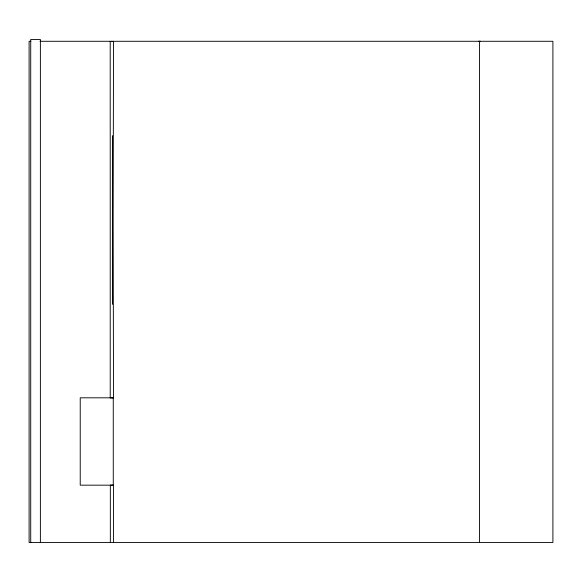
<?xml version="1.0" encoding="UTF-8"?>
<svg xmlns="http://www.w3.org/2000/svg" width="582" height="582" viewBox="0 0 582 582"><rect width="100%" height="100%" fill="white"/><g stroke="black" fill="none" stroke-linecap="round" stroke-linejoin="round"><path stroke-width="0.87" d="M478.615 41.257L480.201 41.257M30.919 41.286L29.1 41.286L29.1 542.504L552.9 542.504L552.9 41.286L39.983 41.286M479.444 41.286L479.444 542.504M113.512 542.504L113.512 485.133L110.34 485.133L110.34 542.504M112.515 135.635L112.515 304.371M40.384 542.504L40.384 39.496L30.722 39.496L30.722 542.504M113.534 41.402L113.148 219.661L113.526 397.921L110.224 397.921L110.209 41.402L113.534 41.402M113.264 397.812L80.229 397.812L80.229 485.17L113.272 485.17L113.264 397.812"/></g></svg>
